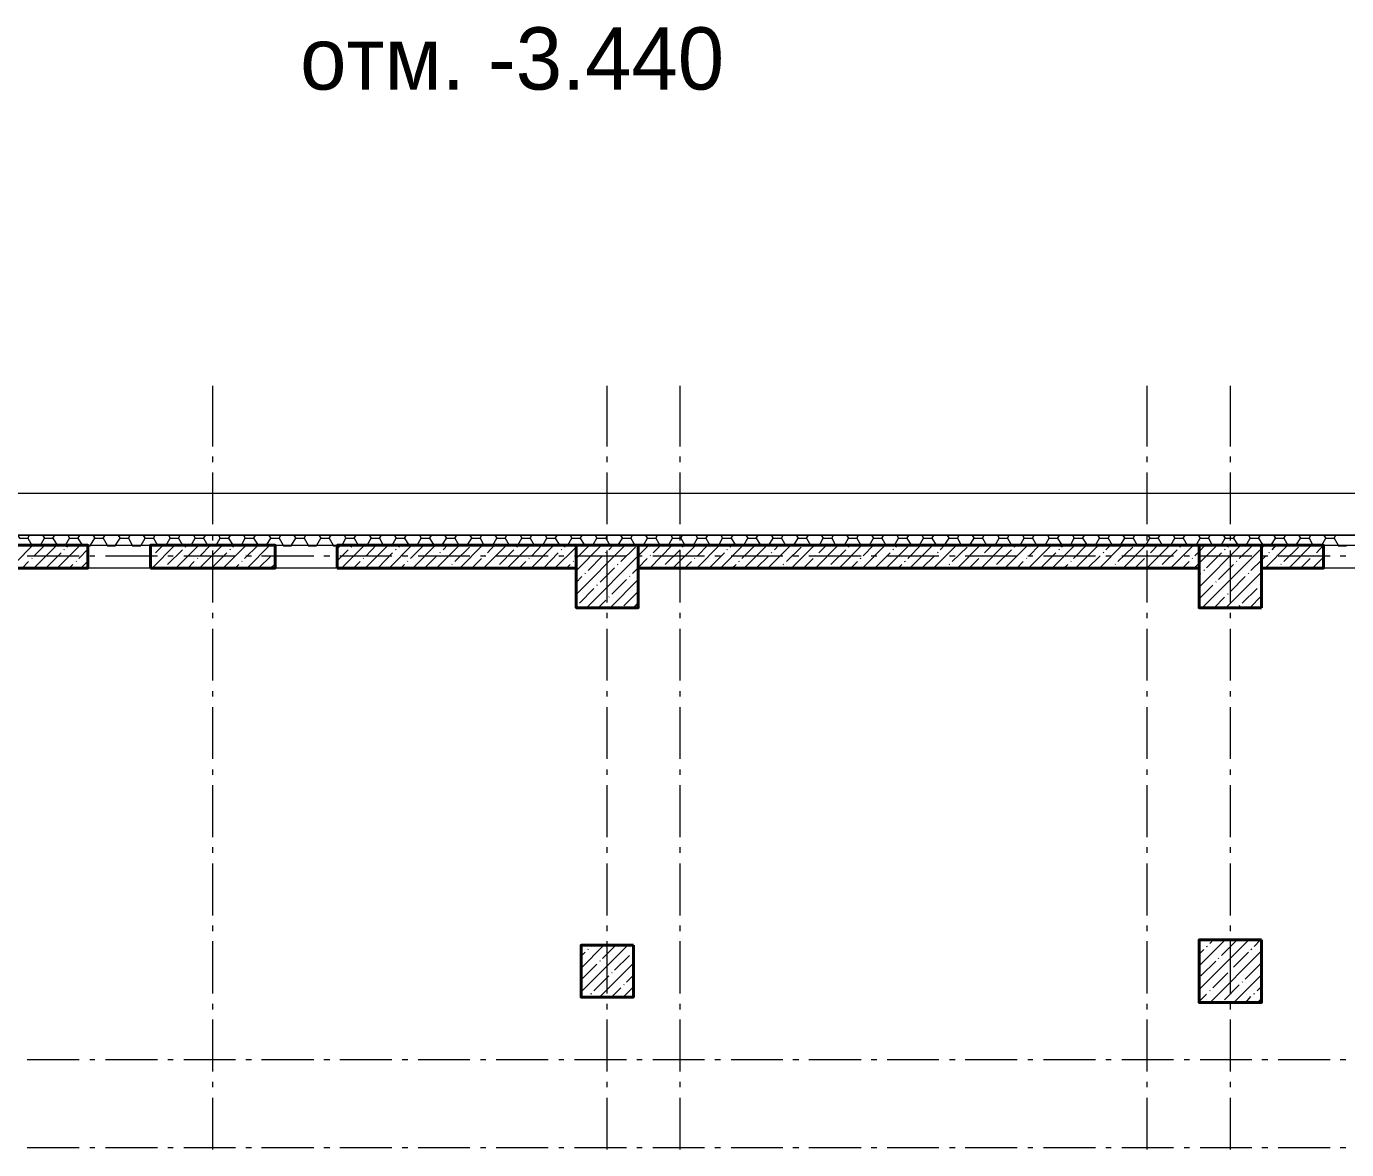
# Model space of a CAD drawing. Header units: millimetres. Extents: x -249154 to 415037, y -45458 to 354837.
# Drawn here: x -175225 to -162501, y 22807 to 33634 of the extents above; entities that cross this region are included whole.
import ezdxf

# ---------------------------------------------------------------- set-up
doc = ezdxf.new("R2010")
doc.units = ezdxf.units.MM

msp = doc.modelspace()

# ---------------------------------------------------------------- linework, layer by layer
at = {"lineweight": 9}
for points in [[(-173429, 29585.2), (-173429, 30169.8)], [(-169629, 29585.2), (-169629, 30169.8)], [(-168925.8, 29585.2), (-168925.8, 30169.8)], [(-164422.6, 29585.2), (-164422.6, 30169.8)], [(-163621.9, 29585.2), (-163621.9, 30169.8)], [(-173429, 29432.7), (-173429, 29487.7)], [(-169629, 29432.7), (-169629, 29487.7)], [(-168925.8, 29432.7), (-168925.8, 29487.7)], [(-164422.6, 29432.7), (-164422.6, 29487.7)], [(-163621.9, 29432.7), (-163621.9, 29487.7)], [(-173429, 28835.3), (-173429, 29335.2)], [(-169629, 28835.3), (-169629, 29335.2)], [(-168925.8, 28835.3), (-168925.8, 29335.2)], [(-164422.6, 28835.3), (-164422.6, 29335.2)], [(-163621.9, 28835.3), (-163621.9, 29335.2)], [(-145367.5, 28729.4), (-145367.5, 29131.9), (-188438.4, 29131.9), (-188438.4, 25649.6), (-191560.6, 25649.6), (-191560.6, 25247.2)], [(-230289.2, 28729.4), (-216355.9, 28729.4), (-230289.2, 28729.4), (-230289.2, 28632), (-216355.9, 28632), (-196495.9, 28632), (-196495.9, 25149.7), (-187938.5, 25149.7), (-187938.5, 25247.2), (-187938.5, 28632), (-145100.6, 28632), (-145100.6, 25209)], [(-175763.2, 28030.4), (-175331.1, 28462.5), (-175161.7, 28632)], [(-175310, 28729.4), (-175293, 28699.8), (-175212.5, 28699.8), (-175174.4, 28632)], [(-175212.5, 28699.8), (-175195.6, 28729.4)], [(-175153.2, 28411.7), (-174932.9, 28632)], [(-175149, 28530.3), (-175047.3, 28632)], [(-175089.7, 28632), (-175051.5, 28699.8)], [(-175068.5, 28729.4), (-175051.5, 28699.8), (-174971, 28699.8), (-174928.7, 28632)], [(-174971, 28699.8), (-174949.9, 28729.4)], [(-174928.7, 28411.7), (-174708.4, 28632)], [(-174848.2, 28632), (-174810.1, 28699.8)], [(-174835.5, 28615), (-174818.5, 28632)], [(-174827, 28729.4), (-174810.1, 28699.8), (-174729.6, 28699.8), (-174687.2, 28632)], [(-174729.6, 28699.8), (-174708.4, 28729.4)], [(-174606.7, 28632), (-174564.4, 28699.8)], [(-174585.5, 28729.4), (-174564.4, 28699.8), (-174483.9, 28699.8), (-174445.7, 28632)], [(-174483.9, 28699.8), (-174466.9, 28729.4)], [(-174365.3, 28632), (-174322.9, 28699.8)], [(-174344.1, 28729.4), (-174322.9, 28699.8), (-174242.4, 28699.8), (-174204.3, 28632)], [(-174242.4, 28699.8), (-174225.5, 28729.4)], [(-174119.5, 28632), (-174081.4, 28699.8)], [(-174102.6, 28729.4), (-174081.4, 28699.8), (-174000.9, 28699.8), (-173962.8, 28632)], [(-174030.6, 28623.5), (-174022.1, 28632)], [(-174013.6, 28411.7), (-173793.3, 28632)], [(-174000.9, 28699.8), (-173984, 28729.4)], [(-173979.7, 28560), (-173907.7, 28632)], [(-173878.1, 28632), (-173839.9, 28699.8)], [(-173856.9, 28729.4), (-173839.9, 28699.8), (-173759.5, 28699.8), (-173721.3, 28632)], [(-173784.9, 28411.7), (-173564.6, 28632)], [(-173759.5, 28699.8), (-173742.5, 28729.4)], [(-173636.6, 28632), (-173598.5, 28699.8)], [(-173615.4, 28729.4), (-173598.5, 28699.8), (-173518, 28699.8), (-173479.9, 28632)], [(-173556.1, 28411.7), (-173335.8, 28632)], [(-173551.9, 28530.3), (-173450.2, 28632)], [(-173518, 28699.8), (-173496.8, 28729.4)], [(-173429, 28678.6), (-173429, 28733.7)], [(-173395.1, 28632), (-173357, 28699.8)], [(-173373.9, 28729.4), (-173357, 28699.8), (-173276.5, 28699.8), (-173234.1, 28632)], [(-173327.3, 28411.7), (-173107.1, 28632)], [(-173276.5, 28699.8), (-173255.3, 28729.4)], [(-173234.1, 28615), (-173221.4, 28632)], [(-173153.7, 28632), (-173115.5, 28699.8)], [(-173132.5, 28729.4), (-173115.5, 28699.8), (-173035, 28699.8), (-172992.7, 28632)], [(-173124, 28504.9), (-172992.7, 28632)], [(-173098.6, 28411.7), (-172878.3, 28632)], [(-173035, 28699.8), (-173013.9, 28729.4)], [(-172912.2, 28632), (-172869.8, 28699.8)], [(-172891, 28729.4), (-172869.8, 28699.8), (-172789.3, 28699.8), (-172751.2, 28632)], [(-172789.3, 28699.8), (-172772.4, 28729.4)], [(-172670.7, 28632), (-172628.4, 28699.8)], [(-172649.5, 28729.4), (-172628.4, 28699.8), (-172547.9, 28699.8), (-172509.7, 28632)], [(-172547.9, 28699.8), (-172530.9, 28729.4)], [(-172425, 28632), (-172386.9, 28699.8)], [(-172408.1, 28729.4), (-172386.9, 28699.8), (-172306.4, 28699.8), (-172268.3, 28632)], [(-172306.4, 28699.8), (-172289.4, 28729.4)], [(-172230.1, 28598.1), (-172196.2, 28632)], [(-172187.8, 28411.7), (-171967.5, 28632)], [(-172183.5, 28632), (-172145.4, 28699.8)], [(-172162.4, 28729.4), (-172145.4, 28699.8), (-172064.9, 28699.8), (-172026.8, 28632)], [(-172064.9, 28699.8), (-172048, 28729.4)], [(-171959, 28411.7), (-171738.7, 28632)], [(-171950.5, 28530.3), (-171853.1, 28632)], [(-171942.1, 28632), (-171903.9, 28699.8)], [(-171920.9, 28729.4), (-171903.9, 28699.8), (-171823.4, 28699.8), (-171785.3, 28632)], [(-171823.4, 28699.8), (-171802.3, 28729.4)], [(-171730.2, 28411.7), (-171510, 28632)], [(-171700.6, 28632), (-171662.5, 28699.8)], [(-171679.4, 28729.4), (-171662.5, 28699.8), (-171582, 28699.8), (-171539.6, 28632)], [(-171637, 28615), (-171624.3, 28632)], [(-171582, 28699.8), (-171560.8, 28729.4)], [(-171522.7, 28504.9), (-171395.6, 28632)], [(-171501.5, 28411.7), (-171281.2, 28632)], [(-171459.1, 28632), (-171421, 28699.8)], [(-171437.9, 28729.4), (-171421, 28699.8), (-171340.5, 28699.8), (-171298.1, 28632)], [(-171340.5, 28699.8), (-171319.3, 28729.4)], [(-171272.7, 28411.7), (-171052.4, 28632)], [(-171217.6, 28632), (-171175.3, 28699.8)], [(-171209.2, 28589.6), (-171166.8, 28632)], [(-171196.5, 28729.4), (-171175.3, 28699.8), (-171094.8, 28699.8), (-171056.7, 28632)], [(-171094.8, 28699.8), (-171077.9, 28729.4)], [(-171048.2, 28411.7), (-170827.9, 28632)], [(-170976.2, 28632), (-170933.8, 28699.8)], [(-170955, 28729.4), (-170933.8, 28699.8), (-170853.3, 28699.8), (-170815.2, 28632)], [(-170853.3, 28699.8), (-170836.4, 28729.4)], [(-170819.4, 28411.7), (-170599.1, 28632)], [(-170781.3, 28560), (-170713.5, 28632)], [(-170730.5, 28632), (-170692.3, 28699.8)], [(-170709.3, 28729.4), (-170692.3, 28699.8), (-170611.9, 28699.8), (-170573.7, 28632)], [(-170611.9, 28699.8), (-170594.9, 28729.4)], [(-170590.7, 28411.7), (-170370.4, 28632)], [(-170489, 28632), (-170450.9, 28699.8)], [(-170467.8, 28729.4), (-170450.9, 28699.8), (-170370.4, 28699.8), (-170332.3, 28632)], [(-170370.4, 28699.8), (-170353.4, 28729.4)], [(-170361.9, 28411.7), (-170141.6, 28632)], [(-170353.4, 28530.3), (-170256, 28632)], [(-170247.5, 28632), (-170209.4, 28699.8)], [(-170226.3, 28729.4), (-170209.4, 28699.8), (-170128.9, 28699.8), (-170086.5, 28632)], [(-170133.1, 28411.7), (-169925.6, 28615), (-169912.9, 28632)], [(-170128.9, 28699.8), (-170107.7, 28729.4)], [(-170039.9, 28615), (-170027.2, 28632)], [(-170006.1, 28632), (-169967.9, 28699.8)], [(-169984.9, 28729.4), (-169967.9, 28699.8), (-169887.4, 28699.8), (-169845.1, 28632)], [(-169925.6, 28386.3), (-169684.1, 28632)], [(-169925.6, 28157.5), (-169455.3, 28632)], [(-169925.6, 28504.9), (-169798.5, 28632)], [(-169887.4, 28699.8), (-169866.3, 28729.4)], [(-169828.1, 28030.4), (-169328.2, 28530.3), (-169226.6, 28632)], [(-169764.6, 28632), (-169726.5, 28699.8)], [(-169743.4, 28729.4), (-169726.5, 28699.8), (-169641.7, 28699.8), (-169603.6, 28632)], [(-169641.7, 28699.8), (-169624.8, 28729.4)], [(-169629, 28678.6), (-169629, 28733.7)], [(-169612.1, 28589.6), (-169569.7, 28632)], [(-169523.1, 28632), (-169480.7, 28699.8)], [(-169501.9, 28729.4), (-169480.7, 28699.8), (-169400.3, 28699.8), (-169362.1, 28632)], [(-169400.3, 28699.8), (-169383.3, 28729.4)], [(-169277.4, 28632), (-169239.3, 28699.8)], [(-169260.5, 28729.4), (-169239.3, 28699.8), (-169158.8, 28699.8), (-169120.7, 28632)], [(-169218.1, 28411.7), (-169002, 28632)], [(-169184.2, 28560), (-169112.2, 28632)], [(-169158.8, 28699.8), (-169141.8, 28729.4)], [(-169035.9, 28632), (-168997.8, 28699.8)], [(-169014.8, 28729.4), (-168997.8, 28699.8), (-168917.3, 28699.8), (-168879.2, 28632)], [(-168993.6, 28411.7), (-168773.3, 28632)], [(-168925.8, 28678.6), (-168925.8, 28733.7)], [(-168917.3, 28699.8), (-168900.4, 28729.4)], [(-168794.5, 28632), (-168756.3, 28699.8)], [(-168773.3, 28729.4), (-168756.3, 28699.8), (-168675.8, 28699.8), (-168637.7, 28632)], [(-168764.8, 28411.7), (-168544.5, 28632)], [(-168756.3, 28530.3), (-168658.9, 28632)], [(-168675.8, 28699.8), (-168654.7, 28729.4)], [(-168553, 28632), (-168514.9, 28699.8)], [(-168536, 28411.7), (-168315.8, 28632)], [(-168531.8, 28729.4), (-168514.9, 28699.8), (-168434.4, 28699.8), (-168392, 28632)], [(-168442.8, 28615), (-168430.1, 28632)], [(-168434.4, 28699.8), (-168413.2, 28729.4)], [(-168328.5, 28504.9), (-168201.4, 28632)], [(-168311.5, 28632), (-168273.4, 28699.8)], [(-168307.3, 28411.7), (-168087, 28632)], [(-168290.3, 28729.4), (-168273.4, 28699.8), (-168192.9, 28699.8), (-168150.5, 28632)], [(-168192.9, 28699.8), (-168171.7, 28729.4)], [(-168078.5, 28411.7), (-167858.2, 28632)], [(-168070, 28632), (-168027.7, 28699.8)], [(-168048.9, 28729.4), (-168027.7, 28699.8), (-167947.2, 28699.8), (-167909.1, 28632)], [(-168015, 28589.6), (-167972.6, 28632)], [(-167947.2, 28699.8), (-167930.2, 28729.4)], [(-167849.8, 28411.7), (-167629.5, 28632)], [(-167828.6, 28632), (-167786.2, 28699.8)], [(-167807.4, 28729.4), (-167786.2, 28699.8), (-167705.7, 28699.8), (-167667.6, 28632)], [(-167705.7, 28699.8), (-167688.8, 28729.4)], [(-167621, 28411.7), (-167400.7, 28632)], [(-167587.1, 28560), (-167515.1, 28632)], [(-167582.9, 28632), (-167544.7, 28699.8)], [(-167565.9, 28729.4), (-167544.7, 28699.8), (-167464.2, 28699.8), (-167426.1, 28632)], [(-167464.2, 28699.8), (-167447.3, 28729.4)], [(-167392.2, 28411.7), (-167171.9, 28632)], [(-167341.4, 28632), (-167303.3, 28699.8)], [(-167320.2, 28729.4), (-167303.3, 28699.8), (-167222.8, 28699.8), (-167184.7, 28632)], [(-167222.8, 28699.8), (-167205.8, 28729.4)], [(-167167.7, 28411.7), (-166947.4, 28632)], [(-167159.2, 28530.3), (-167061.8, 28632)], [(-167099.9, 28632), (-167061.8, 28699.8)], [(-167078.7, 28729.4), (-167061.8, 28699.8), (-166981.3, 28699.8), (-166943.2, 28632)], [(-166981.3, 28699.8), (-166960.1, 28729.4)], [(-166938.9, 28411.7), (-166718.7, 28632)], [(-166858.5, 28632), (-166820.3, 28699.8)], [(-166845.7, 28615), (-166833, 28632)], [(-166837.3, 28729.4), (-166820.3, 28699.8), (-166739.8, 28699.8), (-166697.5, 28632)], [(-166739.8, 28699.8), (-166718.7, 28729.4)], [(-166731.4, 28504.9), (-166604.3, 28632)], [(-166710.2, 28411.7), (-166489.9, 28632)], [(-166617, 28632), (-166578.9, 28699.8)], [(-166595.8, 28729.4), (-166578.9, 28699.8), (-166498.4, 28699.8), (-166456, 28632)], [(-166498.4, 28699.8), (-166477.2, 28729.4)], [(-166481.4, 28411.7), (-166261.1, 28632)], [(-166417.9, 28589.6), (-166375.5, 28632)], [(-166375.5, 28632), (-166333.1, 28699.8)], [(-166354.3, 28729.4), (-166333.1, 28699.8), (-166252.7, 28699.8), (-166214.5, 28632)], [(-166252.7, 28699.8), (-166235.7, 28729.4)], [(-166252.7, 28411.7), (-166032.4, 28632)], [(-166134, 28632), (-166091.7, 28699.8)], [(-166112.9, 28729.4), (-166091.7, 28699.8), (-166011.2, 28699.8), (-165973.1, 28632)], [(-166023.9, 28411.7), (-165803.6, 28632)], [(-166011.2, 28699.8), (-165994.2, 28729.4)], [(-165990, 28560), (-165918, 28632)], [(-165888.3, 28632), (-165850.2, 28699.8)], [(-165867.1, 28729.4), (-165850.2, 28699.8), (-165769.7, 28699.8), (-165731.6, 28632)], [(-165795.1, 28411.7), (-165574.8, 28632)], [(-165769.7, 28699.8), (-165752.8, 28729.4)], [(-165646.9, 28632), (-165608.7, 28699.8)], [(-165625.7, 28729.4), (-165608.7, 28699.8), (-165528.2, 28699.8), (-165490.1, 28632)], [(-165566.4, 28411.7), (-165346.1, 28632)], [(-165562.1, 28530.3), (-165460.5, 28632)], [(-165528.2, 28699.8), (-165511.3, 28729.4)], [(-165405.4, 28632), (-165367.3, 28699.8)], [(-165384.2, 28729.4), (-165367.3, 28699.8), (-165286.8, 28699.8), (-165244.4, 28632)], [(-165337.6, 28411.7), (-165121.6, 28632)], [(-165286.8, 28699.8), (-165265.6, 28729.4)], [(-165248.6, 28615), (-165231.7, 28632)], [(-165163.9, 28632), (-165125.8, 28699.8)], [(-165142.7, 28729.4), (-165125.8, 28699.8), (-165045.3, 28699.8), (-165002.9, 28632)], [(-165134.3, 28504.9), (-165007.2, 28632)], [(-165113.1, 28411.7), (-164892.8, 28632)], [(-165045.3, 28699.8), (-165024.1, 28729.4)], [(-164922.4, 28632), (-164884.3, 28699.8)], [(-164901.3, 28729.4), (-164884.3, 28699.8), (-164799.6, 28699.8), (-164761.5, 28632)], [(-164884.3, 28411.7), (-164664, 28632)], [(-164820.8, 28589.6), (-164778.4, 28632)], [(-164799.6, 28699.8), (-164782.6, 28729.4)], [(-164681, 28632), (-164638.6, 28699.8)], [(-164659.8, 28729.4), (-164638.6, 28699.8), (-164558.1, 28699.8), (-164520, 28632)], [(-164655.6, 28411.7), (-164435.3, 28632)], [(-164558.1, 28699.8), (-164541.2, 28729.4)], [(-164435.3, 28632), (-164397.1, 28699.8)], [(-164426.8, 28411.7), (-164206.5, 28632)], [(-164422.6, 28678.6), (-164422.6, 28733.7)], [(-164418.3, 28729.4), (-164397.1, 28699.8), (-164316.6, 28699.8), (-164278.5, 28632)], [(-164392.9, 28560), (-164320.9, 28632)], [(-164316.6, 28699.8), (-164299.7, 28729.4)], [(-164198, 28411.7), (-163977.7, 28632)], [(-164193.8, 28632), (-164155.7, 28699.8)], [(-164172.6, 28729.4), (-164155.7, 28699.8), (-164075.2, 28699.8), (-164037, 28632)], [(-164075.2, 28699.8), (-164058.2, 28729.4)], [(-163969.3, 28411.7), (-163922.7, 28458.3), (-163749, 28632)], [(-163965, 28530.3), (-163922.7, 28572.7), (-163863.4, 28632)], [(-163952.3, 28632), (-163914.2, 28699.8)], [(-163931.1, 28729.4), (-163914.2, 28699.8), (-163833.7, 28699.8), (-163795.6, 28632)], [(-163922.7, 28229.5), (-163520.2, 28632)], [(-163893, 28030.4), (-163321.1, 28602.3), (-163291.5, 28632)], [(-163833.7, 28699.8), (-163816.8, 28729.4)], [(-163710.8, 28632), (-163672.7, 28699.8)], [(-163689.7, 28729.4), (-163672.7, 28699.8), (-163592.2, 28699.8), (-163549.9, 28632)], [(-163647.3, 28615), (-163634.6, 28632)], [(-163621.9, 28678.6), (-163621.9, 28733.7)], [(-163592.2, 28699.8), (-163571, 28729.4)], [(-163537.2, 28504.9), (-163405.8, 28632)], [(-163469.4, 28632), (-163431.3, 28699.8)], [(-163448.2, 28729.4), (-163431.3, 28699.8), (-163350.8, 28699.8), (-163308.4, 28632)], [(-163350.8, 28699.8), (-163329.6, 28729.4)], [(-163287.2, 28411.7), (-163066.9, 28632)], [(-163227.9, 28632), (-163185.5, 28699.8)], [(-163219.4, 28589.6), (-163181.3, 28632)], [(-163206.7, 28729.4), (-163185.5, 28699.8), (-163105.1, 28699.8), (-163066.9, 28632)], [(-163105.1, 28699.8), (-163088.1, 28729.4)], [(-163058.5, 28411.7), (-162838.2, 28632)], [(-162986.4, 28632), (-162944.1, 28699.8)], [(-162965.3, 28729.4), (-162944.1, 28699.8), (-162863.6, 28699.8), (-162825.5, 28632)], [(-162863.6, 28699.8), (-162846.6, 28729.4)], [(-162791.6, 28560), (-162723.8, 28632)], [(-162740.7, 28632), (-162702.6, 28699.8)], [(-162723.8, 28729.4), (-162702.6, 28699.8), (-162622.1, 28699.8), (-162584, 28632)], [(-162622.1, 28699.8), (-162605.2, 28729.4)], [(-175216.8, 28530.3), (-174716.9, 28530.3)], [(-175174.4, 28504.9), (-175170.2, 28509.1)], [(-175170.2, 28627.8), (-175089.7, 28627.8)], [(-175034.6, 28415.9), (-174890.6, 28560)], [(-174928.7, 28627.8), (-174848.2, 28627.8)], [(-174860.9, 28589.6), (-174856.7, 28593.9)], [(-174721.1, 28504.9), (-174632.1, 28593.9)], [(-174687.2, 28627.8), (-174606.7, 28627.8)], [(-174615.2, 28530.3), (-174564.4, 28530.3)], [(-174462.7, 28530.3), (-173962.8, 28530.3)], [(-174445.7, 28627.8), (-174365.3, 28627.8)], [(-174204.3, 28627.8), (-174123.8, 28627.8)], [(-174005.2, 28530.3), (-174000.9, 28534.6)], [(-173962.8, 28627.8), (-173882.3, 28627.8)], [(-173865.4, 28445.6), (-173721.3, 28589.6)], [(-173861.1, 28530.3), (-173810.3, 28530.3)], [(-173717.1, 28627.8), (-173636.6, 28627.8)], [(-173708.6, 28530.3), (-173208.7, 28530.3)], [(-173691.7, 28615), (-173687.4, 28623.5)], [(-173577.3, 28504.9), (-173573.1, 28509.1)], [(-173475.6, 28627.8), (-173395.1, 28627.8)], [(-173437.5, 28415.9), (-173293.5, 28560)], [(-173429, 28081.3), (-173429, 28581.2)], [(-173263.8, 28589.6), (-173259.6, 28593.9)], [(-173234.1, 28627.8), (-173153.7, 28627.8)], [(-173111.3, 28530.3), (-173056.2, 28530.3)], [(-172992.7, 28627.8), (-172912.2, 28627.8)], [(-172988.4, 28411.7), (-172865.6, 28530.3)], [(-172958.8, 28530.3), (-172454.7, 28530.3)], [(-172835.9, 28560), (-172831.7, 28564.2)], [(-172751.2, 28627.8), (-172670.7, 28627.8)], [(-172509.7, 28627.8), (-172429.2, 28627.8)], [(-172357.2, 28530.3), (-172302.2, 28530.3)], [(-172268.3, 28627.8), (-172187.8, 28627.8)], [(-172230.1, 28483.7), (-172124.2, 28589.6)], [(-172204.7, 28530.3), (-171704.8, 28530.3)], [(-172094.6, 28615), (-172090.3, 28623.5)], [(-172022.6, 28627.8), (-171942.1, 28627.8)], [(-171980.2, 28504.9), (-171976, 28509.1)], [(-171836.2, 28415.9), (-171696.4, 28560)], [(-171781.1, 28627.8), (-171700.6, 28627.8)], [(-171666.7, 28589.6), (-171662.5, 28593.9)], [(-171603.2, 28530.3), (-171548.1, 28530.3)], [(-171539.6, 28627.8), (-171459.1, 28627.8)], [(-171450.6, 28530.3), (-170950.8, 28530.3)], [(-171387.1, 28411.7), (-171268.5, 28530.3)], [(-171298.1, 28627.8), (-171217.6, 28627.8)], [(-171238.8, 28560), (-171234.6, 28564.2)], [(-171094.8, 28475.2), (-170955, 28615)], [(-171056.7, 28627.8), (-170976.2, 28627.8)], [(-170933.8, 28411.7), (-170840.6, 28504.9)], [(-170849.1, 28530.3), (-170798.3, 28530.3)], [(-170815.2, 28627.8), (-170734.7, 28627.8)], [(-170811, 28530.3), (-170806.7, 28534.6)], [(-170696.6, 28530.3), (-170196.7, 28530.3)], [(-170666.9, 28445.6), (-170527.1, 28589.6)], [(-170573.7, 28627.8), (-170489, 28627.8)], [(-170497.5, 28615), (-170493.2, 28623.5)], [(-170383.1, 28504.9), (-170378.9, 28509.1)], [(-170328, 28627.8), (-170247.5, 28627.8)], [(-170239.1, 28415.9), (-170099.3, 28560)], [(-170095, 28530.3), (-170044.2, 28530.3)], [(-170086.5, 28627.8), (-170006.1, 28627.8)], [(-170069.6, 28589.6), (-170065.4, 28593.9)], [(-169942.5, 28530.3), (-169442.6, 28530.3)], [(-169811.2, 28390.5), (-169671.4, 28530.3)], [(-169641.7, 28560), (-169637.5, 28564.2)], [(-169629, 28081.3), (-169629, 28581.2)], [(-169497.7, 28475.2), (-169353.7, 28615)], [(-169383.3, 28360.9), (-169328.2, 28415.9), (-169243.5, 28504.9)], [(-169340.9, 28530.3), (-169290.1, 28530.3)], [(-169328.2, 28627.8), (-169281.6, 28627.8)], [(-169213.9, 28530.3), (-169209.6, 28534.6)], [(-169188.4, 28530.3), (-168688.6, 28530.3)], [(-169120.7, 28627.8), (-169040.2, 28627.8)], [(-169069.8, 28445.6), (-168925.8, 28589.6)], [(-168925.8, 28081.3), (-168925.8, 28581.2)], [(-168900.4, 28615), (-168896.1, 28623.5)], [(-168875, 28627.8), (-168794.5, 28627.8)], [(-168786, 28504.9), (-168781.8, 28509.1)], [(-168642, 28415.9), (-168497.9, 28560)], [(-168633.5, 28627.8), (-168553, 28627.8)], [(-168591.1, 28530.3), (-168536, 28530.3)], [(-168472.5, 28589.6), (-168468.3, 28593.9)], [(-168434.4, 28530.3), (-167934.5, 28530.3)], [(-168392, 28627.8), (-168311.5, 28627.8)], [(-168192.9, 28411.7), (-168070, 28530.3)], [(-168150.5, 28627.8), (-168070, 28627.8)], [(-168044.6, 28560), (-168040.4, 28564.2)], [(-167909.1, 28627.8), (-167828.6, 28627.8)], [(-167900.6, 28475.2), (-167756.6, 28615)], [(-167837, 28530.3), (-167782, 28530.3)], [(-167735.4, 28411.7), (-167642.2, 28504.9)], [(-167684.5, 28530.3), (-167180.4, 28530.3)], [(-167667.6, 28627.8), (-167587.1, 28627.8)], [(-167616.8, 28530.3), (-167612.5, 28534.6)], [(-167472.7, 28445.6), (-167328.7, 28589.6)], [(-167426.1, 28627.8), (-167345.6, 28627.8)], [(-167303.3, 28615), (-167294.8, 28623.5)], [(-167188.9, 28504.9), (-167180.4, 28509.1)], [(-167180.4, 28627.8), (-167099.9, 28627.8)], [(-167083, 28530.3), (-167027.9, 28530.3)], [(-167044.9, 28415.9), (-166900.8, 28560)], [(-166938.9, 28627.8), (-166858.5, 28627.8)], [(-166930.5, 28530.3), (-166430.6, 28530.3)], [(-166875.4, 28589.6), (-166866.9, 28593.9)], [(-166697.5, 28627.8), (-166617, 28627.8)], [(-166595.8, 28411.7), (-166472.9, 28530.3)], [(-166456, 28627.8), (-166375.5, 28627.8)], [(-166443.3, 28560), (-166439.1, 28564.2)], [(-166328.9, 28530.3), (-166273.8, 28530.3)], [(-166303.5, 28475.2), (-166159.5, 28615)], [(-166214.5, 28627.8), (-166134, 28627.8)], [(-166176.4, 28530.3), (-165676.5, 28530.3)], [(-166138.3, 28411.7), (-166045.1, 28504.9)], [(-166015.4, 28530.3), (-166011.2, 28534.6)], [(-165973.1, 28627.8), (-165892.6, 28627.8)], [(-165875.6, 28445.6), (-165731.6, 28589.6)], [(-165731.6, 28627.8), (-165646.9, 28627.8)], [(-165701.9, 28615), (-165697.7, 28623.5)], [(-165587.5, 28504.9), (-165583.3, 28509.1)], [(-165574.8, 28530.3), (-165524, 28530.3)], [(-165485.9, 28627.8), (-165405.4, 28627.8)], [(-165447.8, 28415.9), (-165303.7, 28560)], [(-165422.3, 28530.3), (-164922.4, 28530.3)], [(-165274.1, 28589.6), (-165269.8, 28593.9)], [(-165244.4, 28627.8), (-165163.9, 28627.8)], [(-165002.9, 28627.8), (-164922.4, 28627.8)], [(-164998.7, 28411.7), (-164875.8, 28530.3)], [(-164846.2, 28560), (-164842, 28564.2)], [(-164820.8, 28530.3), (-164769.9, 28530.3)], [(-164761.5, 28627.8), (-164681, 28627.8)], [(-164706.4, 28475.2), (-164562.4, 28615)], [(-164668.3, 28530.3), (-164168.4, 28530.3)], [(-164541.2, 28411.7), (-164448, 28504.9)], [(-164520, 28627.8), (-164439.5, 28627.8)], [(-164422.6, 28081.3), (-164422.6, 28581.2)], [(-164418.3, 28530.3), (-164414.1, 28534.6)], [(-164278.5, 28627.8), (-164198, 28627.8)], [(-164278.5, 28445.6), (-164134.5, 28589.6)], [(-164104.8, 28615), (-164100.6, 28623.5)], [(-164066.7, 28530.3), (-164015.9, 28530.3)], [(-164032.8, 28627.8), (-163952.3, 28627.8)], [(-163990.4, 28504.9), (-163986.2, 28509.1)], [(-163914.2, 28530.3), (-163414.3, 28530.3)], [(-163850.6, 28415.9), (-163706.6, 28560)], [(-163791.3, 28627.8), (-163710.8, 28627.8)], [(-163677, 28589.6), (-163672.7, 28593.9)], [(-163621.9, 28081.3), (-163621.9, 28581.2)], [(-163549.9, 28627.8), (-163469.4, 28627.8)], [(-163422.8, 28390.5), (-163321.1, 28488), (-163278.7, 28530.3)], [(-163316.9, 28530.3), (-163261.8, 28530.3)], [(-163308.4, 28627.8), (-163227.9, 28627.8)], [(-163249.1, 28560), (-163244.9, 28564.2)], [(-163160.1, 28530.3), (-162660.2, 28530.3)], [(-163105.1, 28475.2), (-162965.3, 28615)], [(-163066.9, 28627.8), (-162986.4, 28627.8)], [(-162944.1, 28411.7), (-162850.9, 28504.9)], [(-162829.7, 28411.7), (-162723.8, 28517.6)], [(-162825.5, 28627.8), (-162745, 28627.8)], [(-162821.2, 28530.3), (-162817, 28534.6)], [(-162584, 28627.8), (-162503.5, 28627.8)], [(-162562.8, 28530.3), (-162507.7, 28530.3)], [(-175267.6, 28411.7), (-175204, 28475.2)], [(-174814.3, 28411.7), (-174776.2, 28445.6)], [(-174746.5, 28475.2), (-174742.3, 28479.5)], [(-174699.9, 28411.7), (-174632.1, 28479.5)], [(-173890.8, 28415.9), (-173886.5, 28420.2)], [(-173670.5, 28411.7), (-173606.9, 28475.2)], [(-173213, 28411.7), (-173179.1, 28445.6)], [(-173149.4, 28475.2), (-173145.2, 28479.5)], [(-172874.1, 28411.7), (-172827.5, 28454.1)], [(-172073.4, 28411.7), (-172009.8, 28475.2)], [(-171615.9, 28411.7), (-171582, 28445.6)], [(-171552.3, 28475.2), (-171548.1, 28479.5)], [(-171158.3, 28411.7), (-171154.1, 28415.9)], [(-171124.5, 28445.6), (-171120.2, 28449.8)], [(-170696.6, 28415.9), (-170692.3, 28420.2)], [(-170476.3, 28411.7), (-170412.7, 28475.2)], [(-170018.8, 28411.7), (-169984.9, 28445.6)], [(-169955.2, 28475.2), (-169951, 28479.5)], [(-169696.8, 28276.1), (-169557, 28415.9)], [(-169527.3, 28445.6), (-169523.1, 28449.8)], [(-169099.5, 28415.9), (-169095.2, 28420.2)], [(-168879.2, 28411.7), (-168815.6, 28475.2)], [(-168421.7, 28411.7), (-168383.5, 28445.6)], [(-168358.1, 28475.2), (-168353.9, 28479.5)], [(-167964.1, 28411.7), (-167955.7, 28415.9)], [(-167930.2, 28445.6), (-167926, 28449.8)], [(-167502.4, 28415.9), (-167498.1, 28420.2)], [(-167277.9, 28411.7), (-167214.3, 28475.2)], [(-166824.6, 28411.7), (-166786.4, 28445.6)], [(-166761, 28475.2), (-166752.5, 28479.5)], [(-166367, 28411.7), (-166358.6, 28415.9)], [(-166333.1, 28445.6), (-166324.7, 28449.8)], [(-165905.3, 28415.9), (-165896.8, 28420.2)], [(-165680.7, 28411.7), (-165617.2, 28475.2)], [(-165227.5, 28411.7), (-165189.3, 28445.6)], [(-165159.7, 28475.2), (-165155.4, 28479.5)], [(-164769.9, 28411.7), (-164761.5, 28415.9)], [(-164731.8, 28445.6), (-164727.6, 28449.8)], [(-164303.9, 28415.9), (-164299.7, 28420.2)], [(-164083.6, 28411.7), (-164020.1, 28475.2)], [(-163876.1, 28390.5), (-163871.8, 28394.8)], [(-163736.3, 28301.6), (-163592.2, 28445.6)], [(-163562.6, 28475.2), (-163558.3, 28479.5)], [(-163172.8, 28411.7), (-163164.4, 28415.9)], [(-163134.7, 28445.6), (-163130.5, 28449.8)], [(-169925.6, 28271.9), (-169870.5, 28331.2)], [(-169840.8, 28360.9), (-169836.6, 28365.1)], [(-169726.5, 28246.5), (-169722.2, 28250.7)], [(-169599.4, 28030.4), (-169328.2, 28301.6)], [(-169582.4, 28161.8), (-169442.6, 28301.6)], [(-169413, 28331.2), (-169408.7, 28335.4)], [(-163922.7, 28343.9), (-163905.7, 28360.9)], [(-163761.7, 28276.1), (-163757.4, 28280.4)], [(-163664.2, 28030.4), (-163321.1, 28373.6)], [(-163621.9, 28187.2), (-163477.9, 28331.2)], [(-163448.2, 28360.9), (-163444, 28365.1)], [(-163333.8, 28246.5), (-163329.6, 28250.7)], [(-169895.9, 28072.8), (-169756.1, 28216.8)], [(-169612.1, 28132.1), (-169607.8, 28136.3)], [(-169468, 28047.4), (-169328.2, 28187.2)], [(-163922.7, 28115.2), (-163791.3, 28246.5)], [(-163778.6, 28030.4), (-163677, 28132.1)], [(-163647.3, 28161.8), (-163643.1, 28166)], [(-163507.5, 28072.8), (-163363.5, 28216.8)], [(-163435.5, 28030.4), (-163321.1, 28144.8)], [(-169925.6, 28047.4), (-169921.3, 28051.6)], [(-169713.7, 28030.4), (-169641.7, 28102.4)], [(-169370.6, 28030.4), (-169328.2, 28077)], [(-163537.2, 28047.4), (-163528.7, 28051.6)], [(-163325.3, 28030.4), (-163321.1, 28030.4)], [(-173429, 27928.8), (-173429, 27979.6)], [(-169629, 27928.8), (-169629, 27979.6)], [(-168925.8, 27928.8), (-168925.8, 27979.6)], [(-164422.6, 27928.8), (-164422.6, 27979.6)], [(-163621.9, 27928.8), (-163621.9, 27979.6)], [(-173429, 27327.2), (-173429, 27827.1)], [(-169629, 27327.2), (-169629, 27827.1)], [(-168925.8, 27327.2), (-168925.8, 27827.1)], [(-164422.6, 27327.2), (-164422.6, 27827.1)], [(-163621.9, 27327.2), (-163621.9, 27827.1)], [(-173429, 27174.7), (-173429, 27225.5)], [(-169629, 27174.7), (-169629, 27225.5)], [(-168925.8, 27174.7), (-168925.8, 27225.5)], [(-164422.6, 27174.7), (-164422.6, 27225.5)], [(-163621.9, 27174.7), (-163621.9, 27225.5)], [(-173429, 26573.1), (-173429, 27073)], [(-169629, 26573.1), (-169629, 27073)], [(-168925.8, 26573.1), (-168925.8, 27073)], [(-164422.6, 26573.1), (-164422.6, 27073)], [(-163621.9, 26573.1), (-163621.9, 27073)], [(-173429, 26420.6), (-173429, 26471.5)], [(-169629, 26420.6), (-169629, 26471.5)], [(-168925.8, 26420.6), (-168925.8, 26471.5)], [(-164422.6, 26420.6), (-164422.6, 26471.5)], [(-163621.9, 26420.6), (-163621.9, 26471.5)], [(-173429, 25819.1), (-173429, 26318.9)], [(-169629, 25819.1), (-169629, 26318.9)], [(-168925.8, 25819.1), (-168925.8, 26318.9)], [(-164422.6, 25819.1), (-164422.6, 26318.9)], [(-163621.9, 25819.1), (-163621.9, 26318.9)], [(-173429, 25666.6), (-173429, 25721.6)], [(-169629, 25666.6), (-169629, 25721.6)], [(-168925.8, 25666.6), (-168925.8, 25721.6)], [(-164422.6, 25666.6), (-164422.6, 25721.6)], [(-163621.9, 25666.6), (-163621.9, 25721.6)], [(-173429, 25065), (-173429, 25564.9)], [(-169629, 25065), (-169629, 25564.9)], [(-168925.8, 25065), (-168925.8, 25564.9)], [(-164422.6, 25065), (-164422.6, 25564.9)], [(-163621.9, 25065), (-163621.9, 25564.9)], [(-173429, 24912.5), (-173429, 24967.6)], [(-169629, 24912.5), (-169629, 24967.6)], [(-168925.8, 24912.5), (-168925.8, 24967.6)], [(-164422.6, 24912.5), (-164422.6, 24967.6)], [(-163621.9, 24912.5), (-163621.9, 24967.6)], [(-173429, 24310.9), (-173429, 24815)], [(-169629, 24310.9), (-169629, 24815)], [(-168925.8, 24310.9), (-168925.8, 24815)], [(-164422.6, 24310.9), (-164422.6, 24815)], [(-163922.7, 24806.6), (-163901.5, 24827.8)], [(-163922.7, 24577.8), (-163672.7, 24827.8)], [(-163922.7, 24349), (-163444, 24827.8)], [(-163821, 24793.9), (-163787.1, 24827.8)], [(-163706.6, 24679.5), (-163562.6, 24823.5)], [(-163621.9, 24310.9), (-163621.9, 24815)], [(-163393.1, 24764.2), (-163329.6, 24827.8)], [(-169879, 24556.6), (-169658.7, 24776.9)], [(-169879, 24327.9), (-169429.9, 24776.9)], [(-169879, 24671), (-169840.8, 24709.1)], [(-169811.2, 24734.6), (-169806.9, 24743)], [(-169781.5, 24764.2), (-169773.1, 24776.9)], [(-169671.4, 24649.8), (-169544.3, 24776.9)], [(-169383.3, 24709.1), (-169379.1, 24713.4)], [(-163922.7, 24692.2), (-163876.1, 24734.6)], [(-163850.6, 24764.2), (-163842.2, 24768.4)], [(-163816.8, 24226.2), (-163321.1, 24721.8)], [(-163592.2, 24565.1), (-163448.2, 24709.1)], [(-163422.8, 24734.6), (-163414.3, 24743)], [(-169870.5, 24450.7), (-169726.5, 24594.8)], [(-169701, 24277), (-169374.8, 24603.2)], [(-169696.8, 24624.4), (-169692.6, 24628.6)], [(-169557, 24535.4), (-169413, 24679.5)], [(-163905.7, 24480.4), (-163761.7, 24624.4)], [(-163736.3, 24649.8), (-163732, 24654.1)], [(-163477.9, 24450.7), (-163333.8, 24594.8)], [(-169756.1, 24336.3), (-169612.1, 24480.4)], [(-169582.4, 24510), (-169578.2, 24514.3)], [(-169442.6, 24421.1), (-169374.8, 24488.8)], [(-163791.3, 24366), (-163647.3, 24510)], [(-163621.9, 24535.4), (-163617.6, 24539.7)], [(-163588, 24226.2), (-163321.1, 24493.1)], [(-169781.5, 24306.7), (-169777.3, 24315.2)], [(-169586.7, 24277), (-169497.7, 24366)], [(-169472.3, 24277), (-169374.8, 24374.5)], [(-169468, 24395.6), (-169463.8, 24399.9)], [(-163922.7, 24234.7), (-163850.6, 24306.7)], [(-163821, 24336.3), (-163816.8, 24340.6)], [(-163677, 24251.6), (-163537.2, 24395.6)], [(-163507.5, 24421.1), (-163503.3, 24425.3)], [(-163393.1, 24306.7), (-163388.9, 24315.2)], [(-163363.5, 24336.3), (-163321.1, 24378.7)], [(-173429, 24158.4), (-173429, 24213.5)], [(-169815.4, 24277), (-169811.2, 24281.3)], [(-169629, 24158.4), (-169629, 24213.5)], [(-168925.8, 24158.4), (-168925.8, 24213.5)], [(-164422.6, 24158.4), (-164422.6, 24213.5)], [(-163702.4, 24226.2), (-163702.4, 24226.2)], [(-163621.9, 24158.4), (-163621.9, 24213.5)], [(-163473.6, 24226.2), (-163422.8, 24281.3)], [(-163359.2, 24226.2), (-163321.1, 24264.3)], [(-173429, 23561.1), (-173429, 24061)], [(-169629, 23561.1), (-169629, 24061)], [(-168925.8, 23561.1), (-168925.8, 24061)], [(-164422.6, 23561.1), (-164422.6, 24061)], [(-163621.9, 23561.1), (-163621.9, 24061)], [(-175216.8, 23675.5), (-174716.9, 23675.5)], [(-174615.2, 23675.5), (-174564.4, 23675.5)], [(-174462.7, 23675.5), (-173962.8, 23675.5)], [(-173861.1, 23675.5), (-173810.3, 23675.5)], [(-173708.6, 23675.5), (-173208.7, 23675.5)], [(-173111.3, 23675.5), (-173056.2, 23675.5)], [(-172958.8, 23675.5), (-172454.7, 23675.5)], [(-172357.2, 23675.5), (-172302.2, 23675.5)], [(-172204.7, 23675.5), (-171704.8, 23675.5)], [(-171603.2, 23675.5), (-171548.1, 23675.5)], [(-171450.6, 23675.5), (-170950.8, 23675.5)], [(-170849.1, 23675.5), (-170798.3, 23675.5)], [(-170696.6, 23675.5), (-170196.7, 23675.5)], [(-170095, 23675.5), (-170044.2, 23675.5)], [(-169942.5, 23675.5), (-169442.6, 23675.5)], [(-169340.9, 23675.5), (-169290.1, 23675.5)], [(-169188.4, 23675.5), (-168688.6, 23675.5)], [(-168591.1, 23675.5), (-168536, 23675.5)], [(-168434.4, 23675.5), (-167934.5, 23675.5)], [(-167837, 23675.5), (-167782, 23675.5)], [(-167684.5, 23675.5), (-167180.4, 23675.5)], [(-167083, 23675.5), (-167027.9, 23675.5)], [(-166930.5, 23675.5), (-166430.6, 23675.5)], [(-166328.9, 23675.5), (-166273.8, 23675.5)], [(-166176.4, 23675.5), (-165676.5, 23675.5)], [(-165574.8, 23675.5), (-165524, 23675.5)], [(-165422.3, 23675.5), (-164922.4, 23675.5)], [(-164820.8, 23675.5), (-164769.9, 23675.5)], [(-164668.3, 23675.5), (-164168.4, 23675.5)], [(-164066.7, 23675.5), (-164015.9, 23675.5)], [(-163914.2, 23675.5), (-163414.3, 23675.5)], [(-163316.9, 23675.5), (-163261.8, 23675.5)], [(-163160.1, 23675.5), (-162660.2, 23675.5)], [(-162562.8, 23675.5), (-162507.7, 23675.5)], [(-173429, 23408.6), (-173429, 23459.4)], [(-169629, 23408.6), (-169629, 23459.4)], [(-168925.8, 23408.6), (-168925.8, 23459.4)], [(-164422.6, 23408.6), (-164422.6, 23459.4)], [(-163621.9, 23408.6), (-163621.9, 23459.4)], [(-173429, 22807), (-173429, 23306.9)], [(-169629, 22807), (-169629, 23306.9)], [(-168925.8, 22807), (-168925.8, 23306.9)], [(-164422.6, 22807), (-164422.6, 23306.9)], [(-163621.9, 22807), (-163621.9, 23306.9)], [(-175216.8, 22828.2), (-174716.9, 22828.2)], [(-174615.2, 22828.2), (-174564.4, 22828.2)], [(-174462.7, 22828.2), (-173962.8, 22828.2)], [(-173861.1, 22828.2), (-173810.3, 22828.2)], [(-173708.6, 22828.2), (-173208.7, 22828.2)], [(-173111.3, 22828.2), (-173056.2, 22828.2)], [(-172958.8, 22828.2), (-172454.7, 22828.2)], [(-172357.2, 22828.2), (-172302.2, 22828.2)], [(-172204.7, 22828.2), (-171704.8, 22828.2)], [(-171603.2, 22828.2), (-171548.1, 22828.2)], [(-171450.6, 22828.2), (-170950.8, 22828.2)], [(-170849.1, 22828.2), (-170798.3, 22828.2)], [(-170696.6, 22828.2), (-170196.7, 22828.2)], [(-170095, 22828.2), (-170044.2, 22828.2)], [(-169942.5, 22828.2), (-169442.6, 22828.2)], [(-169340.9, 22828.2), (-169290.1, 22828.2)], [(-169188.4, 22828.2), (-168688.6, 22828.2)], [(-168591.1, 22828.2), (-168536, 22828.2)], [(-168434.4, 22828.2), (-167934.5, 22828.2)], [(-167837, 22828.2), (-167782, 22828.2)], [(-167684.5, 22828.2), (-167180.4, 22828.2)], [(-167083, 22828.2), (-167027.9, 22828.2)], [(-166930.5, 22828.2), (-166430.6, 22828.2)], [(-166328.9, 22828.2), (-166273.8, 22828.2)], [(-166176.4, 22828.2), (-165676.5, 22828.2)], [(-165574.8, 22828.2), (-165524, 22828.2)], [(-165422.3, 22828.2), (-164922.4, 22828.2)], [(-164820.8, 22828.2), (-164769.9, 22828.2)], [(-164668.3, 22828.2), (-164168.4, 22828.2)], [(-164066.7, 22828.2), (-164015.9, 22828.2)], [(-163914.2, 22828.2), (-163414.3, 22828.2)], [(-163316.9, 22828.2), (-163261.8, 22828.2)], [(-163160.1, 22828.2), (-162660.2, 22828.2)], [(-162562.8, 22828.2), (-162507.7, 22828.2)]]:
    msp.add_lwpolyline(points, dxfattribs=at)
for points in [[(-144998.9, 28729.4), (-144998.9, 25306.5), (-141008.3, 25306.5), (-141008.3, 28632), (-141008.3, 25310.7), (-144998.9, 25310.7), (-144998.9, 28729.4), (-145100.6, 28729.4), (-188040.2, 28729.4), (-188040.2, 28632), (-188040.2, 25247.2), (-188040.2, 28632), (-188040.2, 28729.4), (-145100.6, 28729.4)], [(-174030.6, 28632), (-174030.6, 28411.7), (-174632.1, 28411.7), (-174632.1, 28632)], [(-172230.1, 28632), (-172230.1, 28411.7), (-172827.5, 28411.7), (-172827.5, 28632)], [(-161520.7, 28632), (-161520.7, 28411.7), (-162723.8, 28411.7), (-162723.8, 28632)]]:
    msp.add_lwpolyline(points, close=True, dxfattribs=at)
at = {"lineweight": 40}
for points in [[(-175331.1, 28411.7), (-174632.1, 28411.7), (-174632.1, 28632), (-175331.1, 28632)], [(-174030.6, 28411.7), (-172827.5, 28411.7), (-172827.5, 28632), (-174030.6, 28632)], [(-172230.1, 28411.7), (-169925.6, 28411.7), (-169925.6, 28632), (-172230.1, 28632)], [(-169328.2, 28632), (-169925.6, 28632), (-169925.6, 28030.4), (-169328.2, 28030.4)], [(-169328.2, 28411.7), (-163922.7, 28411.7), (-163922.7, 28632), (-169328.2, 28632)], [(-163321.1, 28030.4), (-163321.1, 28632), (-163922.7, 28632), (-163922.7, 28030.4)], [(-163321.1, 28411.7), (-162723.8, 28411.7), (-162723.8, 28632), (-163321.1, 28632)], [(-163321.1, 24827.8), (-163922.7, 24827.8), (-163922.7, 24226.2), (-163321.1, 24226.2)], [(-169374.8, 24776.9), (-169879, 24776.9), (-169879, 24277), (-169374.8, 24277)]]:
    msp.add_lwpolyline(points, close=True, dxfattribs=at)

# ---------------------------------------------------------------- texts
at = {"insert": (-172587, 33320.4), "char_height": 600, "attachment_point": 4, "style": ''}
msp.add_mtext('отм. -3.440', dxfattribs=at)

doc.saveas('drawing.dxf')
